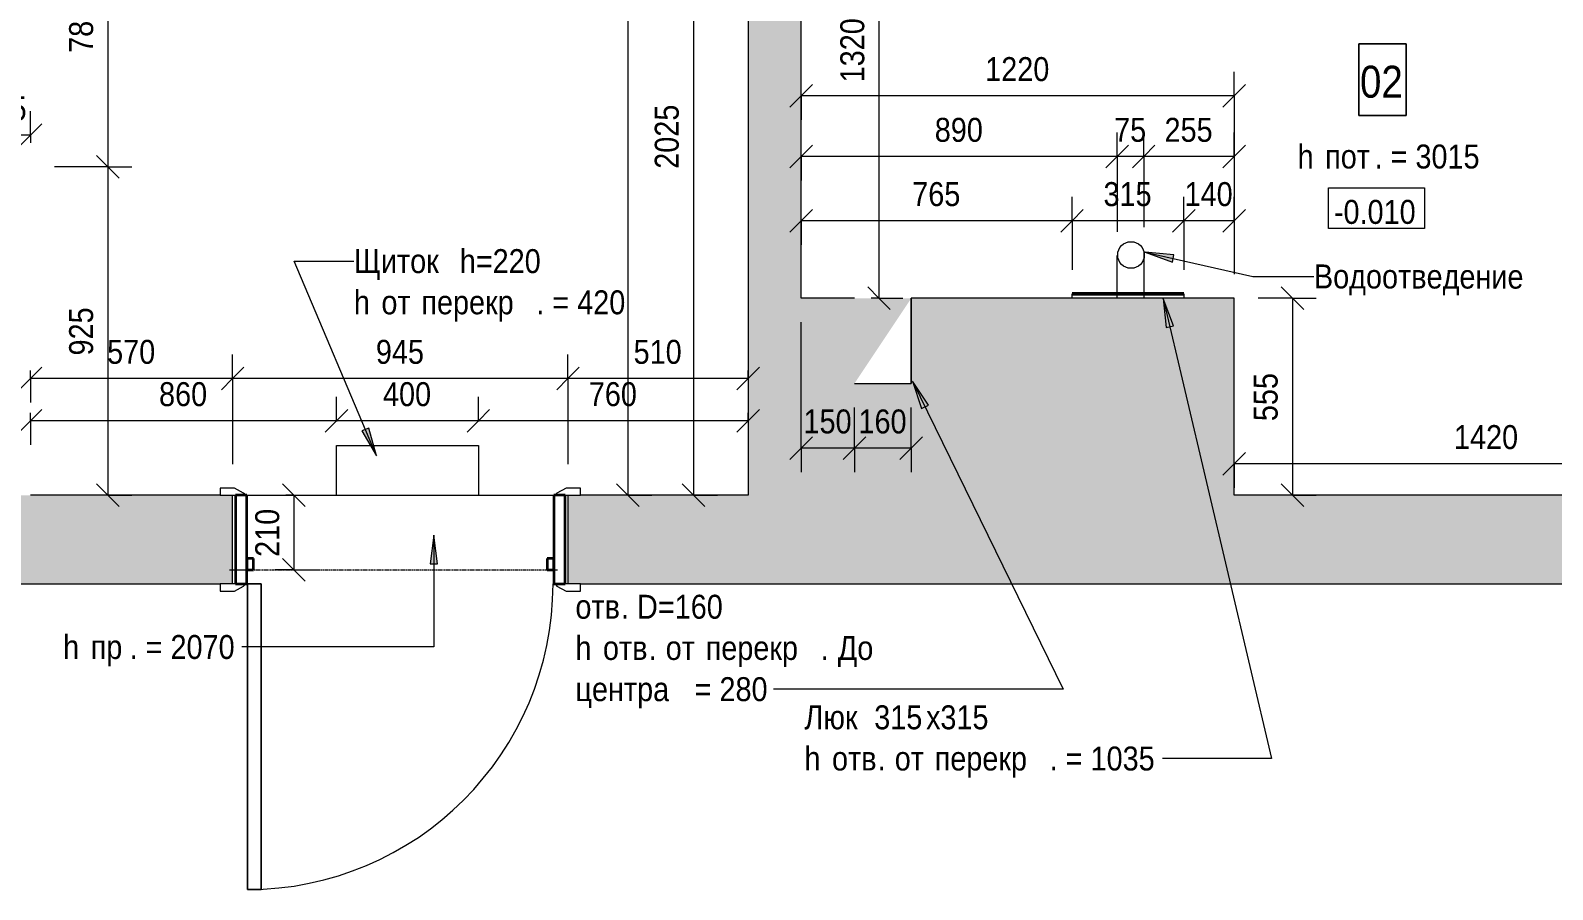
# Model space of a CAD drawing. Header units: millimetres. Extents: x 13896 to 30347, y -17371 to -9261.
# Drawn here: x 22465 to 26754, y -17371 to -14951 of the extents above; entities that cross this region are included whole.
import ezdxf

# ---------------------------------------------------------------- set-up
doc = ezdxf.new("R2010")
doc.units = ezdxf.units.MM
doc.linetypes.add('ADSK_Штрих_ш3 п1_5', pattern=[4.5, 3, -1.5])
for name, color, linetype, lineweight in [('Аннотация', 7, 'Continuous', 9), ('Двери', 7, 'Continuous', 20), ('Марки помещений', 7, 'Continuous', 18), ('Перекрытие', 7, 'Continuous', 20), ('Размеры', 7, 'Continuous', 9), ('Размеры-45', 7, 'Continuous', 9), ('Стены внутренние', 7, 'Continuous', 20), ('Узлы', 7, 'Continuous', 20)]:
    doc.layers.add(name, color=color, linetype=linetype, lineweight=lineweight)
doc.layers.add('Линии', color=94, linetype='Continuous', lineweight=9, true_color=0x00a600)
doc.styles.add('Century Gothic', font='GOTHIC.TTF', dxfattribs={"width": 0.9, "height": 67.5})
doc.styles.add('Century Gothic_1', font='GOTHIC.TTF', dxfattribs={"width": 0.9, "height": 90})
doc.dimstyles.new('GOT_1_5_округ_до_5', dxfattribs={"dimscale": 304.8, "dimtxt": 70.481358, "dimasz": 0.20876, "dimexe": 0.221457, "dimexo": 0.221457, "dimgap": 0.073819, "dimtad": 1, "dimdec": 0, "dimrnd": 5, "dimdsep": 46, "dimtxsty": 'Century Gothic', "dimblk1": 'OBLIQUE', "dimblk2": 'OBLIQUE', "dimsah": 1, "dimcen": 0.09, "dimazin": 0, "dimtfac": 1, "dimtdec": 4, "dimtix": 1, "dimtmove": 0, "dimatfit": 3, "dimfxl": 1, "dimtvp": 1, "dimtolj": 1, "dimtzin": 0, "dimarcsym": 2})
doc.dimstyles.new('GOT_1_5_округ_до_5_1', dxfattribs={"dimscale": 304.8, "dimtxt": 70.481358, "dimasz": 0.20876, "dimexe": 0.221457, "dimexo": 0.221457, "dimgap": 0.073819, "dimtad": 1, "dimdec": 0, "dimrnd": 5, "dimdsep": 46, "dimtxsty": 'Century Gothic', "dimblk1": 'OBLIQUE', "dimblk2": 'OBLIQUE', "dimsah": 1, "dimcen": 0.09, "dimazin": 0, "dimtfac": 1, "dimtdec": 4, "dimtix": 1, "dimtmove": 2, "dimatfit": 3, "dimfxl": 1, "dimtvp": 1, "dimtolj": 1, "dimtzin": 0, "dimarcsym": 2})

# ---------------------------------------------------------------- blocks, each defined once
blk = doc.blocks.new('IntSgl _10_ - 700х2085 256-6076316-02_Обмерочный план')
at = {"layer": 'Двери'}
for p, q in [((430.5, 986), (392.5, 986)), ((392.5, 986), (392.5, 125)), ((392.5, 986), (430.5, 986)), ((392.5, 125), (392.5, 986)), ((430.5, 125), (430.5, 986)), ((430.5, 986), (430.5, 125)), ((392.5, 125), (430.5, 125)), ((430.5, 125), (392.5, 125))]:
    blk.add_line(p, q, dxfattribs=at)
at = {"layer": 'Двери', "lineweight": 9}
for p, q in [((-467.5, 145), (-507.5, 145)), ((-507.5, 145), (-507.5, 125)), ((-441.5, 131), (-467.5, 145)), ((467.5, 145), (441.5, 131)), ((507.5, 145), (467.5, 145)), ((507.5, 125), (507.5, 145)), ((-507.5, 125), (-437.5, 125)), ((437.5, 125), (507.5, 125)), ((-507.5, -125), (-507.5, -145)), ((-437.5, -125), (-507.5, -125)), ((507.5, -125), (437.5, -125)), ((507.5, -145), (507.5, -125)), ((-507.5, -145), (-467.5, -145)), ((-467.5, -145), (-441.5, -131)), ((441.5, -131), (467.5, -145)), ((467.5, -145), (507.5, -145))]:
    blk.add_line(p, q, dxfattribs=at)
at = {"layer": 'Двери', "lineweight": 35}
for p, q in [((-432.5, 125), (-464.5, 125)), ((-464.5, 125), (-464.5, -125)), ((-432.5, -125), (-432.5, 125)), ((432.5, 125), (432.5, -125)), ((464.5, 125), (432.5, 125)), ((464.5, -125), (464.5, 125)), ((-413.5, 85), (-432.5, 85)), ((-432.5, 85), (-432.5, 53)), ((-432.5, 53), (-413.5, 53)), ((-413.5, 53), (-413.5, 85)), ((432.5, 85), (413.5, 85)), ((413.5, 85), (413.5, 53)), ((413.5, 53), (432.5, 53)), ((432.5, 53), (432.5, 85)), ((-464.5, -125), (-432.5, -125)), ((432.5, -125), (464.5, -125))]:
    blk.add_line(p, q, dxfattribs=at)
at = {"layer": 'Двери', "lineweight": 9}
for centre, radius, start, end in [((430.5, 125), 861, 90, 180), ((-445.5, 124), 8.06, 7.125, 60.2551), ((-445.5, 124), 8.06, 7.125, 60.2551), ((445.5, 124), 8.06, 119.7449, 172.875), ((445.5, 124), 8.06, 119.7449, 172.875), ((-445.5, -124), 8.06, 299.7449, 352.875), ((-445.5, -124), 8.06, 299.7449, 352.875), ((445.5, -124), 8.06, 187.125, 240.2551), ((445.5, -124), 8.06, 187.125, 240.2551)]:
    blk.add_arc(centre, radius, start, end, dxfattribs=at)
blk = doc.blocks.new('DIMBLOCK10-02_Обмерочный план')
at = {"layer": 'Размеры-45'}
for p, q in [((24332.9, -14237.1), (24265.4, -14237.1)), ((24332.9, -14237.1), (24332.9, -16260.1)), ((24332.9, -14237.1), (24419.3, -14237.1)), ((24332.9, -16260.1), (24310.4, -16260.1)), ((24332.9, -16260.1), (24400.4, -16260.1))]:
    blk.add_line(p, q, dxfattribs=at)
at = {"layer": 'Размеры-45', "lineweight": 18}
for p, q in [((24332.9, -14237.1), (24301.1, -14205.3)), ((24332.9, -14237.1), (24364.7, -14269)), ((24332.9, -16260.1), (24301.1, -16228.3)), ((24332.9, -16260.1), (24364.7, -16292))]:
    blk.add_line(p, q, dxfattribs=at)
at = {"layer": 'Размеры-45', "color": 0, "insert": (24223.9, -15340.4), "char_height": 67.5, "width": 220.17, "attachment_point": 1, "rotation": 90, "line_spacing_factor": 0.984502, "style": 'Century Gothic'}
blk.add_mtext('2025', dxfattribs=at)
blk = doc.blocks.new('_Oblique')
at = {"color": 0, "linetype": 'ByBlock', "lineweight": -2}
blk.add_line((-0.5, -0.5), (0.5, 0.5), dxfattribs=at)
blk = doc.blocks.new('DIMBLOCK31-02_Обмерочный план')
at = {"layer": 'Размеры-45'}
for p, q in [((25526.8, -15305.9), (25526.8, -15238.4)), ((24636.8, -15305.9), (24636.8, -15283.4)), ((25526.8, -15305.9), (24636.8, -15305.9)), ((24636.8, -15305.9), (24636.8, -15373.4)), ((25526.8, -15305.9), (25526.8, -15517.6))]:
    blk.add_line(p, q, dxfattribs=at)
at = {"layer": 'Размеры-45', "lineweight": 18}
for p, q in [((24636.8, -15305.9), (24605, -15337.7)), ((24636.8, -15305.9), (24668.6, -15274.1)), ((25526.8, -15305.9), (25495, -15337.7)), ((25526.8, -15305.9), (25558.6, -15274.1))]:
    blk.add_line(p, q, dxfattribs=at)
at = {"layer": 'Размеры-45', "color": 0, "insert": (25013, -15196.9), "char_height": 67.5, "width": 165.128, "attachment_point": 1, "line_spacing_factor": 0.984502, "style": 'Century Gothic'}
blk.add_mtext('890', dxfattribs=at)
blk = doc.blocks.new('DIMBLOCK32-02_Обмерочный план')
at = {"layer": 'Размеры-45'}
for p, q in [((25526.8, -15305.9), (25526.8, -15238.4)), ((25601.8, -15305.9), (25601.8, -15238.4)), ((25601.8, -15305.9), (25526.8, -15305.9)), ((25526.8, -15305.9), (25526.8, -15517.6)), ((25601.8, -15305.9), (25601.8, -15504.8))]:
    blk.add_line(p, q, dxfattribs=at)
at = {"layer": 'Размеры-45', "lineweight": 18}
for p, q in [((25526.8, -15305.9), (25495, -15337.7)), ((25526.8, -15305.9), (25558.6, -15274.1)), ((25601.8, -15305.9), (25570, -15337.7)), ((25601.8, -15305.9), (25633.6, -15274.1))]:
    blk.add_line(p, q, dxfattribs=at)
at = {"layer": 'Размеры-45', "color": 0, "insert": (25518.4, -15196.9), "char_height": 67.5, "width": 110.085, "attachment_point": 1, "line_spacing_factor": 0.984502, "style": 'Century Gothic'}
blk.add_mtext('75', dxfattribs=at)
blk = doc.blocks.new('DIMBLOCK33-02_Обмерочный план')
at = {"layer": 'Размеры-45'}
for p, q in [((25601.8, -15305.9), (25601.8, -15238.4)), ((25856.8, -15305.9), (25856.8, -15238.4)), ((25856.8, -15305.9), (25601.8, -15305.9)), ((25601.8, -15305.9), (25601.8, -15504.8)), ((25856.8, -15305.9), (25856.8, -15637.6))]:
    blk.add_line(p, q, dxfattribs=at)
at = {"layer": 'Размеры-45', "lineweight": 18}
for p, q in [((25601.8, -15305.9), (25570, -15337.7)), ((25601.8, -15305.9), (25633.6, -15274.1)), ((25856.8, -15305.9), (25825, -15337.7)), ((25856.8, -15305.9), (25888.6, -15274.1))]:
    blk.add_line(p, q, dxfattribs=at)
at = {"layer": 'Размеры-45', "color": 0, "insert": (25660.5, -15196.9), "char_height": 67.5, "width": 165.128, "attachment_point": 1, "line_spacing_factor": 0.984502, "style": 'Century Gothic'}
blk.add_mtext('255', dxfattribs=at)
blk = doc.blocks.new('DIMBLOCK34-02_Обмерочный план')
at = {"layer": 'Размеры-45'}
for p, q in [((24786.8, -16127.6), (24786.8, -16012.6)), ((24946.8, -16127.6), (24946.8, -16012.6)), ((24946.8, -16127.6), (24786.8, -16127.6)), ((24786.8, -16127.6), (24786.8, -16195.1)), ((24946.8, -16127.6), (24946.8, -16195.1))]:
    blk.add_line(p, q, dxfattribs=at)
at = {"layer": 'Размеры-45', "lineweight": 18}
for p, q in [((24786.8, -16127.6), (24755, -16159.4)), ((24786.8, -16127.6), (24818.6, -16095.7)), ((24946.8, -16127.6), (24915, -16159.4)), ((24946.8, -16127.6), (24978.6, -16095.7))]:
    blk.add_line(p, q, dxfattribs=at)
at = {"layer": 'Размеры-45', "color": 0, "insert": (24798, -16018.5), "char_height": 67.5, "width": 165.128, "attachment_point": 1, "line_spacing_factor": 0.984502, "style": 'Century Gothic'}
blk.add_mtext('160', dxfattribs=at)
blk = doc.blocks.new('DIMBLOCK35-02_Обмерочный план')
at = {"layer": 'Размеры-45'}
for p, q in [((24636.8, -16127.6), (24636.8, -15772.6)), ((24786.8, -16127.6), (24786.8, -16012.6)), ((24786.8, -16127.6), (24636.8, -16127.6)), ((24636.8, -16127.6), (24636.8, -16195.1)), ((24786.8, -16127.6), (24786.8, -16195.1))]:
    blk.add_line(p, q, dxfattribs=at)
at = {"layer": 'Размеры-45', "lineweight": 18}
for p, q in [((24636.8, -16127.6), (24605, -16159.4)), ((24636.8, -16127.6), (24668.6, -16095.7)), ((24786.8, -16127.6), (24755, -16159.4)), ((24786.8, -16127.6), (24818.6, -16095.7))]:
    blk.add_line(p, q, dxfattribs=at)
at = {"layer": 'Размеры-45', "color": 0, "insert": (24643, -16018.5), "char_height": 67.5, "width": 165.128, "attachment_point": 1, "line_spacing_factor": 0.984502, "style": 'Century Gothic'}
blk.add_mtext('150', dxfattribs=at)
blk = doc.blocks.new('DIMBLOCK36-02_Обмерочный план')
at = {"layer": 'Размеры-45'}
for p, q in [((25714.8, -15487), (25714.8, -15419.5)), ((25856.8, -15487), (25856.8, -15419.5)), ((25856.8, -15487), (25714.8, -15487)), ((25714.8, -15487), (25714.8, -15625.1)), ((25856.8, -15487), (25856.8, -15637.6))]:
    blk.add_line(p, q, dxfattribs=at)
at = {"layer": 'Размеры-45', "lineweight": 18}
for p, q in [((25714.8, -15487), (25746.6, -15455.2)), ((25856.8, -15487), (25888.6, -15455.2)), ((25714.8, -15487), (25683, -15518.8)), ((25856.8, -15487), (25825, -15518.8))]:
    blk.add_line(p, q, dxfattribs=at)
at = {"layer": 'Размеры-45', "color": 0, "insert": (25717, -15378), "char_height": 67.5, "width": 165.128, "attachment_point": 1, "line_spacing_factor": 0.984502, "style": 'Century Gothic'}
blk.add_mtext('140', dxfattribs=at)
blk = doc.blocks.new('DIMBLOCK37-02_Обмерочный план')
at = {"layer": 'Размеры-45'}
for p, q in [((25399.8, -15487), (25399.8, -15419.5)), ((25714.8, -15487), (25714.8, -15419.5)), ((25714.8, -15487), (25399.8, -15487)), ((25399.8, -15487), (25399.8, -15625.1)), ((25714.8, -15487), (25714.8, -15625.1))]:
    blk.add_line(p, q, dxfattribs=at)
at = {"layer": 'Размеры-45', "lineweight": 18}
for p, q in [((25399.8, -15487), (25431.6, -15455.2)), ((25714.8, -15487), (25746.6, -15455.2)), ((25399.8, -15487), (25368, -15518.8)), ((25714.8, -15487), (25683, -15518.8))]:
    blk.add_line(p, q, dxfattribs=at)
at = {"layer": 'Размеры-45', "color": 0, "insert": (25488.5, -15378), "char_height": 67.5, "width": 165.128, "attachment_point": 1, "line_spacing_factor": 0.984502, "style": 'Century Gothic'}
blk.add_mtext('315', dxfattribs=at)
blk = doc.blocks.new('DIMBLOCK38-02_Обмерочный план')
at = {"layer": 'Размеры-45'}
for p, q in [((25399.8, -15487), (25399.8, -15419.5)), ((24636.8, -15487), (24636.8, -15464.5)), ((25399.8, -15487), (24636.8, -15487)), ((24636.8, -15487), (24636.8, -15554.5)), ((25399.8, -15487), (25399.8, -15625.1))]:
    blk.add_line(p, q, dxfattribs=at)
at = {"layer": 'Размеры-45', "lineweight": 18}
for p, q in [((24636.8, -15487), (24668.6, -15455.2)), ((25399.8, -15487), (25431.6, -15455.2)), ((24636.8, -15487), (24605, -15518.8)), ((25399.8, -15487), (25368, -15518.8))]:
    blk.add_line(p, q, dxfattribs=at)
at = {"layer": 'Размеры-45', "color": 0, "insert": (24949.5, -15378), "char_height": 67.5, "width": 165.128, "attachment_point": 1, "line_spacing_factor": 0.984502, "style": 'Century Gothic'}
blk.add_mtext('765', dxfattribs=at)
blk = doc.blocks.new('DIMBLOCK39-02_Обмерочный план')
at = {"layer": 'Размеры-45', "lineweight": 18}
for p, q in [((26020.7, -15705.1), (25988.9, -15673.3)), ((26020.7, -15705.1), (26052.6, -15737)), ((26020.7, -16260.1), (25988.9, -16228.3)), ((26020.7, -16260.1), (26052.6, -16292))]:
    blk.add_line(p, q, dxfattribs=at)
at = {"layer": 'Размеры-45'}
for p, q in [((26020.7, -15705.1), (25924.3, -15705.1)), ((26020.7, -15705.1), (26020.7, -16260.1)), ((26020.7, -15705.1), (26088.2, -15705.1)), ((26020.7, -16260.1), (25998.2, -16260.1)), ((26020.7, -16260.1), (26088.2, -16260.1))]:
    blk.add_line(p, q, dxfattribs=at)
at = {"layer": 'Размеры-45', "color": 0, "insert": (25911.7, -16051.4), "char_height": 67.5, "width": 165.128, "attachment_point": 1, "rotation": 90, "line_spacing_factor": 0.984502, "style": 'Century Gothic'}
blk.add_mtext('555', dxfattribs=at)
blk = doc.blocks.new('DIMBLOCK40-02_Обмерочный план')
at = {"layer": 'Размеры-45', "lineweight": 18}
for p, q in [((25856.8, -16171.6), (25888.6, -16139.8)), ((27278.8, -16171.6), (27310.6, -16139.8)), ((25856.8, -16171.6), (25825, -16203.4)), ((27278.8, -16171.6), (27247, -16203.4))]:
    blk.add_line(p, q, dxfattribs=at)
at = {"layer": 'Размеры-45'}
for p, q in [((25856.8, -16171.6), (25856.8, -16149.1)), ((27278.8, -16171.6), (27278.8, -16149.1)), ((27278.8, -16171.6), (25856.8, -16171.6)), ((25856.8, -16171.6), (25856.8, -16239.1)), ((27278.8, -16171.6), (27278.8, -16239.1))]:
    blk.add_line(p, q, dxfattribs=at)
at = {"layer": 'Размеры-45', "color": 0, "insert": (26476.1, -16062.6), "char_height": 67.5, "width": 220.17, "attachment_point": 1, "line_spacing_factor": 0.984502, "style": 'Century Gothic'}
blk.add_mtext('1420', dxfattribs=at)
blk = doc.blocks.new('DIMBLOCK42-02_Обмерочный план')
at = {"layer": 'Размеры-45'}
for p, q in [((25856.8, -15134.8), (25856.8, -15067.3)), ((24636.8, -15134.8), (24636.8, -15112.3)), ((25856.8, -15134.8), (24636.8, -15134.8)), ((24636.8, -15134.8), (24636.8, -15202.3)), ((25856.8, -15134.8), (25856.8, -15637.6))]:
    blk.add_line(p, q, dxfattribs=at)
at = {"layer": 'Размеры-45', "lineweight": 18}
for p, q in [((24636.8, -15134.8), (24605, -15166.6)), ((24636.8, -15134.8), (24668.6, -15103)), ((25856.8, -15134.8), (25825, -15166.6)), ((25856.8, -15134.8), (25888.6, -15103))]:
    blk.add_line(p, q, dxfattribs=at)
at = {"layer": 'Размеры-45', "color": 0, "insert": (25155.1, -15025.8), "char_height": 67.5, "width": 220.17, "attachment_point": 1, "line_spacing_factor": 0.984502, "style": 'Century Gothic'}
blk.add_mtext('1220', dxfattribs=at)
blk = doc.blocks.new('DIMBLOCK45-02_Обмерочный план')
at = {"layer": 'Размеры-45', "lineweight": 18}
for p, q in [((24855.8, -14387.1), (24824, -14355.3)), ((24855.8, -14387.1), (24887.7, -14419)), ((24855.8, -15705.1), (24824, -15673.3)), ((24855.8, -15705.1), (24887.7, -15737))]:
    blk.add_line(p, q, dxfattribs=at)
at = {"layer": 'Размеры-45'}
for p, q in [((24855.8, -14387.1), (24833.3, -14387.1)), ((24855.8, -14387.1), (24855.8, -15705.1)), ((24855.8, -14387.1), (24923.3, -14387.1)), ((24855.8, -15705.1), (24833.3, -15705.1)), ((24855.8, -15705.1), (24923.3, -15705.1))]:
    blk.add_line(p, q, dxfattribs=at)
at = {"layer": 'Размеры-45', "color": 0, "insert": (24746.8, -15096.9), "char_height": 67.5, "width": 220.17, "attachment_point": 1, "rotation": 90, "line_spacing_factor": 0.984502, "style": 'Century Gothic'}
blk.add_mtext('1320', dxfattribs=at)
blk = doc.blocks.new('DIMBLOCK50-02_Обмерочный план')
at = {"layer": 'Размеры-45'}
for p, q in [((23979.3, -15931.4), (23979.3, -15863.9)), ((24486.8, -15931.4), (24486.8, -15908.9)), ((24486.8, -15931.4), (23979.3, -15931.4)), ((23979.3, -15931.4), (23979.3, -16172.6)), ((24486.8, -15931.4), (24486.8, -15998.9))]:
    blk.add_line(p, q, dxfattribs=at)
at = {"layer": 'Размеры-45', "lineweight": 18}
for p, q in [((23979.3, -15931.4), (24011.1, -15899.6)), ((24486.8, -15931.4), (24518.6, -15899.6)), ((23979.3, -15931.4), (23947.5, -15963.2)), ((24486.8, -15931.4), (24455, -15963.2))]:
    blk.add_line(p, q, dxfattribs=at)
at = {"layer": 'Размеры-45', "color": 0, "insert": (24164.3, -15822.4), "char_height": 67.5, "width": 165.128, "attachment_point": 1, "line_spacing_factor": 0.984502, "style": 'Century Gothic'}
blk.add_mtext('510', dxfattribs=at)
blk = doc.blocks.new('DIMBLOCK51-02_Обмерочный план')
at = {"layer": 'Размеры-45'}
for p, q in [((23034.3, -15931.4), (23034.3, -15863.9)), ((23979.3, -15931.4), (23979.3, -15863.9)), ((23979.3, -15931.4), (23034.3, -15931.4)), ((23034.3, -15931.4), (23034.3, -16172.6)), ((23979.3, -15931.4), (23979.3, -16172.6))]:
    blk.add_line(p, q, dxfattribs=at)
at = {"layer": 'Размеры-45', "lineweight": 18}
for p, q in [((23034.3, -15931.4), (23066.1, -15899.6)), ((23979.3, -15931.4), (24011.1, -15899.6)), ((23034.3, -15931.4), (23002.5, -15963.2)), ((23979.3, -15931.4), (23947.5, -15963.2))]:
    blk.add_line(p, q, dxfattribs=at)
at = {"layer": 'Размеры-45', "color": 0, "insert": (23438, -15822.4), "char_height": 67.5, "width": 165.128, "attachment_point": 1, "line_spacing_factor": 0.984502, "style": 'Century Gothic'}
blk.add_mtext('945', dxfattribs=at)
blk = doc.blocks.new('DIMBLOCK52-02_Обмерочный план')
at = {"layer": 'Размеры-45'}
for p, q in [((23034.3, -15931.4), (23034.3, -15863.9)), ((22464.5, -15931.4), (22464.5, -15908.9)), ((23034.3, -15931.4), (22464.5, -15931.4)), ((22464.5, -15931.4), (22464.5, -15998.9)), ((23034.3, -15931.4), (23034.3, -16172.6))]:
    blk.add_line(p, q, dxfattribs=at)
at = {"layer": 'Размеры-45', "lineweight": 18}
for p, q in [((22464.5, -15931.4), (22496.3, -15899.6)), ((23034.3, -15931.4), (23066.1, -15899.6)), ((22464.5, -15931.4), (22432.7, -15963.2)), ((23034.3, -15931.4), (23002.5, -15963.2))]:
    blk.add_line(p, q, dxfattribs=at)
at = {"layer": 'Размеры-45', "color": 0, "insert": (22680.6, -15822.4), "char_height": 67.5, "width": 165.128, "attachment_point": 1, "line_spacing_factor": 0.984502, "style": 'Century Gothic'}
blk.add_mtext('570', dxfattribs=at)
blk = doc.blocks.new('DIMBLOCK54-02_Обмерочный план')
at = {"layer": 'Размеры-45', "lineweight": 18}
for p, q in [((24148, -13042.1), (24116.2, -13010.3)), ((24148, -13042.1), (24179.8, -13074)), ((24148, -16260.1), (24116.2, -16228.3)), ((24148, -16260.1), (24179.8, -16292))]:
    blk.add_line(p, q, dxfattribs=at)
at = {"layer": 'Размеры-45'}
for p, q in [((24148, -13042.1), (24125.5, -13042.1)), ((24148, -13042.1), (24148, -16260.1)), ((24148, -13042.1), (24215.5, -13042.1)), ((24148, -16260.1), (24125.5, -16260.1)), ((24148, -16260.1), (24215.5, -16260.1))]:
    blk.add_line(p, q, dxfattribs=at)
at = {"layer": 'Размеры-45', "color": 0, "insert": (24039, -14742.9), "char_height": 67.5, "width": 220.17, "attachment_point": 1, "rotation": 90, "line_spacing_factor": 0.984502, "style": 'Century Gothic'}
blk.add_mtext('3220', dxfattribs=at)
blk = doc.blocks.new('DIMBLOCK82-02_Обмерочный план')
at = {"layer": 'Размеры-45', "lineweight": 18}
for p, q in [((22682.5, -14555.1), (22650.7, -14523.3)), ((22682.5, -14555.1), (22714.3, -14587)), ((22682.5, -15335.1), (22650.7, -15303.3)), ((22682.5, -15335.1), (22714.3, -15367))]:
    blk.add_line(p, q, dxfattribs=at)
at = {"layer": 'Размеры-45'}
for p, q in [((22682.5, -14555.1), (22532, -14555.1)), ((22682.5, -14555.1), (22682.5, -15335.1)), ((22682.5, -14555.1), (22750, -14555.1)), ((22682.5, -15335.1), (22532, -15335.1)), ((22682.5, -15335.1), (22750, -15335.1))]:
    blk.add_line(p, q, dxfattribs=at)
at = {"layer": 'Размеры-45', "color": 0, "insert": (22573.5, -15013.9), "char_height": 67.5, "width": 165.128, "attachment_point": 1, "rotation": 90, "line_spacing_factor": 0.984502, "style": 'Century Gothic'}
blk.add_mtext('780', dxfattribs=at)
blk = doc.blocks.new('DIMBLOCK83-02_Обмерочный план')
at = {"layer": 'Размеры-45', "lineweight": 18}
for p, q in [((22682.5, -15335.1), (22650.7, -15303.3)), ((22682.5, -15335.1), (22714.3, -15367)), ((22682.5, -16260.1), (22650.7, -16228.3)), ((22682.5, -16260.1), (22714.3, -16292))]:
    blk.add_line(p, q, dxfattribs=at)
at = {"layer": 'Размеры-45'}
for p, q in [((22682.5, -15335.1), (22532, -15335.1)), ((22682.5, -15335.1), (22682.5, -16260.1)), ((22682.5, -15335.1), (22750, -15335.1)), ((22682.5, -16260.1), (22660, -16260.1)), ((22682.5, -16260.1), (22750, -16260.1))]:
    blk.add_line(p, q, dxfattribs=at)
at = {"layer": 'Размеры-45', "color": 0, "insert": (22573.5, -15866.4), "char_height": 67.5, "width": 165.128, "attachment_point": 1, "rotation": 90, "line_spacing_factor": 0.984502, "style": 'Century Gothic'}
blk.add_mtext('925', dxfattribs=at)
blk = doc.blocks.new('DIMBLOCK84-02_Обмерочный план')
at = {"layer": 'Размеры-45'}
for p, q in [((22309.5, -15245.6), (22309.5, -15178.1)), ((22464.5, -15245.6), (22464.5, -15178.1)), ((22464.5, -15245.6), (22309.5, -15245.6)), ((22309.5, -15245.6), (22309.5, -15267.6)), ((22464.5, -15245.6), (22464.5, -15267.6))]:
    blk.add_line(p, q, dxfattribs=at)
at = {"layer": 'Размеры-45', "lineweight": 18}
for p, q in [((22309.5, -15245.6), (22341.3, -15213.8)), ((22464.5, -15245.6), (22496.3, -15213.8)), ((22309.5, -15245.6), (22277.7, -15277.4)), ((22464.5, -15245.6), (22432.7, -15277.4))]:
    blk.add_line(p, q, dxfattribs=at)
at = {"layer": 'Размеры-45', "color": 0, "insert": (22318.2, -15136.6), "char_height": 67.5, "width": 165.128, "attachment_point": 1, "line_spacing_factor": 0.984502, "style": 'Century Gothic'}
blk.add_mtext('155', dxfattribs=at)
blk = doc.blocks.new('DIMBLOCK151-02_Обмерочный план')
at = {"layer": 'Размеры-45', "lineweight": 18}
for p, q in [((23207, -16260.1), (23175.2, -16228.3)), ((23207, -16260.1), (23238.8, -16292)), ((23207, -16470.1), (23175.2, -16438.3)), ((23207, -16470.1), (23238.8, -16502))]:
    blk.add_line(p, q, dxfattribs=at)
at = {"layer": 'Размеры-45'}
for p, q in [((23207, -16260.1), (23184.5, -16260.1)), ((23207, -16260.1), (23207, -16470.1)), ((23207, -16260.1), (23274.5, -16260.1)), ((23207, -16470.1), (23153.3, -16470.1)), ((23207, -16470.1), (23274.5, -16470.1))]:
    blk.add_line(p, q, dxfattribs=at)
at = {"layer": 'Размеры-45', "color": 0, "insert": (23098, -16433.9), "char_height": 67.5, "width": 165.128, "attachment_point": 1, "rotation": 90, "line_spacing_factor": 0.984502, "style": 'Century Gothic'}
blk.add_mtext('210', dxfattribs=at)
blk = doc.blocks.new('Марка_Помещение_Номер - Номер-4743664-02_Обмерочный план')
at = {"layer": 'Марки помещений'}
for p, q in [((-1.477, 2.76), (-1.477, 7.259)), ((-1.477, 7.259), (1.49, 7.259)), ((1.49, 7.259), (-1.477, 7.259)), ((-1.477, 7.259), (-1.477, 2.76)), ((1.49, 7.259), (1.49, 2.76)), ((1.49, 2.76), (1.49, 7.259)), ((1.49, 2.76), (-1.477, 2.76)), ((-1.477, 2.76), (1.49, 2.76))]:
    blk.add_line(p, q, dxfattribs=at)
blk = doc.blocks.new('DIMBLOCK158-02_Обмерочный план')
at = {"layer": 'Размеры-45'}
for p, q in [((23726.8, -16050.6), (23726.8, -15983.1)), ((24486.8, -16050.6), (24486.8, -16028.1)), ((24486.8, -16050.6), (23726.8, -16050.6)), ((23726.8, -16050.6), (23726.8, -16052.6)), ((24486.8, -16050.6), (24486.8, -16118.1))]:
    blk.add_line(p, q, dxfattribs=at)
at = {"layer": 'Размеры-45', "lineweight": 18}
for p, q in [((23726.8, -16050.6), (23758.6, -16018.8)), ((24486.8, -16050.6), (24518.6, -16018.8)), ((23726.8, -16050.6), (23695, -16082.4)), ((24486.8, -16050.6), (24455, -16082.4))]:
    blk.add_line(p, q, dxfattribs=at)
at = {"layer": 'Размеры-45', "color": 0, "insert": (24038, -15941.6), "char_height": 67.5, "width": 165.128, "attachment_point": 1, "line_spacing_factor": 0.984502, "style": 'Century Gothic'}
blk.add_mtext('760', dxfattribs=at)
blk = doc.blocks.new('DIMBLOCK159-02_Обмерочный план')
at = {"layer": 'Размеры-45'}
for p, q in [((23326.8, -16050.6), (23326.8, -15983.1)), ((23726.8, -16050.6), (23726.8, -15983.1)), ((23726.8, -16050.6), (23326.8, -16050.6)), ((23326.8, -16050.6), (23326.8, -16052.6)), ((23726.8, -16050.6), (23726.8, -16052.6))]:
    blk.add_line(p, q, dxfattribs=at)
at = {"layer": 'Размеры-45', "lineweight": 18}
for p, q in [((23326.8, -16050.6), (23358.6, -16018.8)), ((23726.8, -16050.6), (23758.6, -16018.8)), ((23326.8, -16050.6), (23295, -16082.4)), ((23726.8, -16050.6), (23695, -16082.4))]:
    blk.add_line(p, q, dxfattribs=at)
at = {"layer": 'Размеры-45', "color": 0, "insert": (23458, -15941.6), "char_height": 67.5, "width": 165.128, "attachment_point": 1, "line_spacing_factor": 0.984502, "style": 'Century Gothic'}
blk.add_mtext('400', dxfattribs=at)
blk = doc.blocks.new('DIMBLOCK160-02_Обмерочный план')
at = {"layer": 'Размеры-45'}
for p, q in [((23326.8, -16050.6), (23326.8, -15983.1)), ((22464.5, -16050.6), (22464.5, -16028.1)), ((23326.8, -16050.6), (22464.5, -16050.6)), ((22464.5, -16050.6), (22464.5, -16118.1)), ((23326.8, -16050.6), (23326.8, -16052.6))]:
    blk.add_line(p, q, dxfattribs=at)
at = {"layer": 'Размеры-45', "lineweight": 18}
for p, q in [((22464.5, -16050.6), (22496.3, -16018.8)), ((23326.8, -16050.6), (23358.6, -16018.8)), ((22464.5, -16050.6), (22432.7, -16082.4)), ((23326.8, -16050.6), (23295, -16082.4))]:
    blk.add_line(p, q, dxfattribs=at)
at = {"layer": 'Размеры-45', "color": 0, "insert": (22826.9, -15941.6), "char_height": 67.5, "width": 165.128, "attachment_point": 1, "line_spacing_factor": 0.984502, "style": 'Century Gothic'}
blk.add_mtext('860', dxfattribs=at)

msp = doc.modelspace()

# ---------------------------------------------------------------- hatches: boundary and pattern name
at = {"layer": 'Аннотация'}
for points in [[(25605.8, -15575.4), (25682.5, -15603.5), (25687.1, -15582.7)], [(25657.1, -15706.1), (25665.2, -15787.4), (25686, -15782.5)], [(24950, -15938.5), (24976, -16015.9), (24995.2, -16006.6)], [(23439.8, -16149.5), (23418.1, -16070.8), (23398.4, -16079.1)], [(23601.4, -16372.2), (23590.7, -16453.2), (23612.1, -16453.2)]]:
    msp.add_hatch(color=256, dxfattribs=at).paths.add_polyline_path(points)
at = {"layer": 'Стены внутренние', "true_color": 0xc0c0c0}
for points in [[(24636.8, -16510.1), (24636.8, -14237.1), (24486.8, -14237.1), (24486.8, -16510.1)], [(25856.8, -16510.1), (25856.8, -15705.1), (24946.8, -15705.1), (24946.8, -15945.1), (24786.8, -15945.1), (24786.8, -15705.1), (24636.8, -15705.1), (24636.8, -16510.1)], [(27528.8, -16510.1), (27528.8, -16260.1), (25856.8, -16260.1), (25856.8, -16510.1), (27278.8, -16510.1)]]:
    msp.add_hatch(color=9, dxfattribs=at).paths.add_polyline_path(points)
h = msp.add_hatch(color=9, dxfattribs=at)
h.paths.add_polyline_path([(24486.8, -16510.1), (24486.8, -16260.1), (23979.3, -16260.1), (23979.3, -16510.1), (24014.3, -16510.1)])
h.paths.add_polyline_path([(23034.3, -16510.1), (23034.3, -16260.1), (21118.8, -16260.1), (21118.8, -16510.1), (22999.3, -16510.1)])
at = {"layer": 'Узлы', "true_color": 0x7e7e7e}
h = msp.add_hatch(color=8, dxfattribs=at)
h.paths.add_polyline_path([(24786.8, -15945.1), (24946.8, -15705.1), (24786.8, -15705.1)])
h.paths.add_polyline_path([(19190.8, -15846.1), (19380.8, -15672.1), (19190.8, -15672.1)])
h.paths.add_polyline_path([(21088.8, -15720.1), (21256.8, -15520.1), (21088.8, -15520.1)])

# ---------------------------------------------------------------- linework, layer by layer
at = {"layer": 'Аннотация'}
for p, q in [((23207.4, -15600.5), (23375.9, -15600.5)), ((23439.8, -16149.5), (23207.4, -15600.5)), ((25605.8, -15575.4), (25682.5, -15603.5)), ((25687.1, -15582.7), (25605.8, -15575.4)), ((25605.8, -15575.4), (25909.4, -15643.5)), ((25682.5, -15603.5), (25687.1, -15582.7)), ((25909.4, -15643.5), (26081.5, -15643.7)), ((25657.1, -15706.1), (25665.2, -15787.4)), ((25686, -15782.5), (25657.1, -15706.1)), ((25657.1, -15706.1), (25961.9, -17001.9)), ((25665.2, -15787.4), (25686, -15782.5)), ((24950, -15938.5), (24976, -16015.9)), ((24995.2, -16006.6), (24950, -15938.5)), ((24950, -15938.5), (25375.1, -16806.6)), ((24976, -16015.9), (24995.2, -16006.6)), ((23418.1, -16070.8), (23398.4, -16079.1)), ((23398.4, -16079.1), (23439.8, -16149.5)), ((23439.8, -16149.5), (23418.1, -16070.8)), ((23601.4, -16372.2), (23590.7, -16453.2)), ((23612.1, -16453.2), (23601.4, -16372.2)), ((23601.4, -16372.2), (23601.4, -16687.7)), ((23590.7, -16453.2), (23612.1, -16453.2)), ((23102.9, -16687.7), (23060.2, -16687.7)), ((23601.4, -16687.7), (23102.9, -16687.7)), ((25144.4, -16806.6), (24558.8, -16806.6)), ((25375.1, -16806.6), (25144.4, -16806.6)), ((25789.8, -17001.9), (25654.3, -17001.9)), ((25961.9, -17001.9), (25789.8, -17001.9))]:
    msp.add_line(p, q, dxfattribs=at)
at = {"layer": 'Линии', "color": 7}
for p, q in [((26122.7, -15393.6), (26392.7, -15393.6)), ((26122.7, -15508.6), (26122.7, -15393.6)), ((26392.7, -15393.6), (26392.7, -15508.6)), ((26392.7, -15508.6), (26122.7, -15508.6)), ((23025.8, -16470.1), (23085.8, -16470.1))]:
    msp.add_line(p, q, dxfattribs=at)
at = {"layer": 'Линии', "color": 1, "true_color": 0xff0000}
for p, q in [((25526.8, -15705.1), (25526.8, -15585.1)), ((25601.8, -15572.3), (25601.8, -15705.1))]:
    msp.add_line(p, q, dxfattribs=at)
at = {"layer": 'Линии', "color": 5, "lineweight": 20, "true_color": 0x0000ff}
for p, q in [((25399.8, -15705.1), (25399.8, -15692.6)), ((25714.8, -15692.6), (25714.8, -15705.1))]:
    msp.add_line(p, q, dxfattribs=at)
at = {"layer": 'Линии', "color": 5, "lineweight": 50, "true_color": 0x0000ff}
msp.add_line((25399.8, -15692.6), (25714.8, -15692.6), dxfattribs=at)
at = {"layer": 'Линии', "color": 7, "lineweight": 20}
for p, q in [((24946.8, -15945.1), (24946.8, -15705.1)), ((24946.8, -15705.1), (24946.8, -15945.1)), ((25601.8, -15705.1), (25526.8, -15705.1)), ((24786.8, -15945.1), (24946.8, -15945.1)), ((24786.8, -15945.1), (24946.8, -15945.1)), ((23326.8, -16260.1), (23326.8, -16120.1)), ((23326.8, -16120.1), (23726.8, -16120.1)), ((23726.8, -16120.1), (23726.8, -16260.1))]:
    msp.add_line(p, q, dxfattribs=at)
at = {"layer": 'Линии', "color": 7, "linetype": 'ADSK_Штрих_ш3 п1_5'}
for p, q in [((23025.8, -16260.1), (24015.8, -16260.1)), ((23085.8, -16470.1), (23950.8, -16470.1))]:
    msp.add_line(p, q, dxfattribs=at)
at = {"layer": 'Линии', "color": 1, "true_color": 0xff0000}
msp.add_circle((25566, -15583.3), 37.5, dxfattribs=at)
at = {"layer": 'Перекрытие'}
msp.add_line((23074.3, -16260.1), (23939.3, -16260.1), dxfattribs=at)
at = {"layer": 'Стены внутренние'}
for p, q in [((24486.8, -14237.1), (24486.8, -16260.1)), ((24636.8, -15705.1), (24636.8, -14387.1)), ((24786.8, -15705.1), (24636.8, -15705.1)), ((25856.8, -15705.1), (24946.8, -15705.1)), ((25856.8, -16260.1), (25856.8, -15705.1)), ((22999.3, -16260.1), (22464.5, -16260.1)), ((23034.3, -16510.1), (23034.3, -16260.1)), ((23979.3, -16260.1), (23979.3, -16510.1)), ((24486.8, -16260.1), (24014.3, -16260.1)), ((27278.8, -16260.1), (25856.8, -16260.1)), ((14837.8, -16510.1), (22999.3, -16510.1)), ((24014.3, -16510.1), (27528.8, -16510.1))]:
    msp.add_line(p, q, dxfattribs=at)

# ---------------------------------------------------------------- block references
at = {"layer": 'Двери', "lineweight": 9, "rotation": 180}
msp.add_blockref('IntSgl _10_ - 700х2085 256-6076316-02_Обмерочный план', (23506.8, -16385.1), dxfattribs=at)
at = {"layer": 'Марки помещений', "xscale": 44.99999999999998, "yscale": 44.99999999999998, "zscale": 44.99999999999998}
msp.add_blockref('Марка_Помещение_Номер - Номер-4743664-02_Обмерочный план', (26274.2, -15314.7), dxfattribs=at)

# ---------------------------------------------------------------- texts
at = {"layer": 'Аннотация', "char_height": 67.5, "attachment_point": 1, "style": 'Century Gothic'}
for s, insert, width in [('h ', (26035.4, -15272.1), 94.158), ('пот', (26113.1, -15272.1), 168.835), ('. = 3015', (26252.4, -15272.1), 383.126), ('-0.010', (26137.8, -15428.1), 298.709), ('Щиток', (23375.9, -15566.8), 334.424), (' h=220', (23651.8, -15566.8), 331.177), ('h ', (23375.9, -15682.9), 94.158), ('от', (23453.6, -15682.9), 107.146), ('\\fCentury Gothic|b0|i0|c204|p34|;\\W.9; ', (23542, -15682.9), 29.222), ('перекр', (23566.1, -15682.9), 392.867), ('. = 420', (23890.2, -15682.9), 324.683), ('отв', (24000.3, -16540.6), 155.848), ('. D=160', (24128.8, -16540.6), 373.386), ('h ', (22556.6, -16654), 94.158), ('пр', (22634.3, -16654), 133.12), ('. = 2070', (22744.1, -16654), 383.126), ('h ', (24000.3, -16656.7), 94.158), ('отв', (24077.9, -16656.7), 155.848), ('от', (24254.7, -16656.7), 107.146), ('\\fCentury Gothic|b0|i0|c204|p34|;\\W.9; ', (24343.2, -16656.7), 29.222), ('перекр', (24367.3, -16656.7), 392.867), ('До', (24739.6, -16656.7), 146.108), ('\\fCentury Gothic|b0|i0|c204|p34|;\\W.9; ', (24860.2, -16656.7), 29.222), ('. ', (24206.5, -16656.7), 58.443), ('. ', (24691.4, -16656.7), 58.443), (' = 280', (24313.7, -16772.8), 295.462), ('центра', (24000.3, -16772.8), 379.88), ('Люк', (24645.7, -16852.1), 211.044), (' 315', (24819.8, -16852.1), 204.551), ('315', (25028.8, -16852.1), 175.329), ('\\fCentury Gothic|b0|i0|c204|p34|;\\W.9;х', (24988.6, -16852.1), 48.703), ('h ', (24645.7, -16968.2), 94.158), ('отв', (24723.4, -16968.2), 155.848), ('от', (24900.2, -16968.2), 107.146), ('\\fCentury Gothic|b0|i0|c204|p34|;\\W.9; ', (24988.6, -16968.2), 29.222), ('перекр', (25012.7, -16968.2), 392.867), ('. = 1035', (25336.9, -16968.2), 383.126), ('. ', (24852, -16968.2), 58.443)]:
    msp.add_mtext(s, dxfattribs=dict(at, insert=insert, width=width))
at = {"layer": 'Аннотация', "insert": (26081.5, -15609.9), "char_height": 67.5, "width": 805.215, "attachment_point": 1, "rotation": 359.9355, "style": 'Century Gothic'}
msp.add_mtext('Водоотведение', dxfattribs=at)
at = {"layer": 'Марки помещений', "lineweight": 9, "insert": (26211.4, -15050), "char_height": 90, "width": 155.848, "attachment_point": 1, "style": 'Century Gothic_1'}
msp.add_mtext('02', dxfattribs=at)

# ---------------------------------------------------------------- dimensions: what is measured, and where the dimension line sits
at = {"layer": 'Размеры'}
for base, p1, p2, angle, override, picture, middle in [((24148, -16260.1), (24193, -13042.1), (24193, -16260.1), 90, {"dimpost": '<>', "dimfxl": 3218}, 'DIMBLOCK54-02_Обмерочный план', (24090.1, -14651.1)), ((24332.9, -16260.1), (24486.8, -14237.1), (24377.9, -16260.1), 90, {"dimpost": '<>', "dimfxl": 2025.929074}, 'DIMBLOCK10-02_Обмерочный план', (24275, -15248.6)), ((22682.5, -15335.1), (22464.5, -14555.1), (22464.5, -15335.1), 90, {"dimpost": '<>', "dimfxl": 780}, 'DIMBLOCK82-02_Обмерочный план', (22624.5, -14945.1)), ((24636.8, -15134.8), (25856.8, -15705.1), (24636.8, -15179.8), 0, {"dimpost": '<>', "dimfxl": 1328.295494}, 'DIMBLOCK42-02_Обмерочный план', (25246.8, -15076.9)), ((24636.8, -15305.9), (25526.8, -15585.1), (24636.8, -15350.9), 0, {"dimpost": '<>', "dimfxl": 920.308763}, 'DIMBLOCK31-02_Обмерочный план', (25081.8, -15248)), ((22682.5, -16260.1), (22464.5, -15335.1), (22727.5, -16260.1), 90, {"dimpost": '<>', "dimfxl": 961.654533}, 'DIMBLOCK83-02_Обмерочный план', (22624.5, -15797.6)), ((24636.8, -15487), (25399.8, -15692.6), (24636.8, -15532), 0, {"dimpost": '<>', "dimfxl": 779.726772}, 'DIMBLOCK38-02_Обмерочный план', (25018.3, -15429.1)), ((26020.7, -16260.1), (25856.8, -15705.1), (26065.7, -16260.1), 90, {"dimpost": '<>', "dimfxl": 593.019289}, 'DIMBLOCK39-02_Обмерочный план', (25963.6, -15982.6)), ((23034.3, -15931.4), (23979.3, -16240.1), (23034.3, -16240.1), 0, {"dimpost": '<>', "dimfxl": 945}, 'DIMBLOCK51-02_Обмерочный план', (23506.8, -15873.5)), ((22464.5, -16050.6), (23326.8, -16120.1), (22464.5, -16095.6), 0, {"dimpost": '<>', "dimfxl": 862.666335}, 'DIMBLOCK160-02_Обмерочный план', (22895.7, -15992.6)), ((25856.8, -16171.6), (27278.8, -16216.6), (25856.8, -16216.6), 0, {"dimpost": '<>', "dimfxl": 1422}, 'DIMBLOCK40-02_Обмерочный план', (26567.8, -16113.6)), ((23207, -16470.1), (23252, -16260.1), (23085.8, -16470.1), 90, {"dimpost": '<>', "dimfxl": 267.792353}, 'DIMBLOCK151-02_Обмерочный план', (23149, -16365.1))]:
    dim = msp.add_linear_dim(base=base, p1=p1, p2=p2, angle=angle, dimstyle='GOT_1_5_округ_до_5', override=override, dxfattribs=at)
    dim.commit()
    dim.dimension.update_dxf_attribs({"geometry": picture, "text_midpoint": middle})
dim = msp.add_linear_dim(base=(24855.8, -15705.1), p1=(24900.8, -14387.1), p2=(24900.8, -15705.1), angle=90, dimstyle='GOT_1_5_округ_до_5_1', override={"dimpost": '<>', "dimfxl": 1318}, dxfattribs=at)
dim.commit()
dim.dimension.update_dxf_attribs({"geometry": 'DIMBLOCK45-02_Обмерочный план', "text_midpoint": (24791.8, -14986.8), "dimtype": 160, "text_rotation": 90})
for base, p1, p2, override, picture, middle in [((22309.5, -15245.6), (22464.5, -15335.1), (22309.5, -15335.1), {"dimpost": '<>', "dimfxl": 155}, 'DIMBLOCK84-02_Обмерочный план', (22387, -15188.5)), ((25526.8, -15305.9), (25601.8, -15572.3), (25526.8, -15585.1), {"dimpost": '<>', "dimfxl": 76.091353}, 'DIMBLOCK32-02_Обмерочный план', (25564.3, -15248.8)), ((25601.8, -15305.9), (25856.8, -15705.1), (25601.8, -15572.3), {"dimpost": '<>', "dimfxl": 287.526972}, 'DIMBLOCK33-02_Обмерочный план', (25729.3, -15248)), ((25399.8, -15487), (25714.8, -15692.6), (25399.8, -15692.6), {"dimpost": '<>', "dimfxl": 315}, 'DIMBLOCK37-02_Обмерочный план', (25557.3, -15429.1)), ((25714.8, -15487), (25856.8, -15705.1), (25714.8, -15692.6), {"dimpost": '<>', "dimfxl": 142.549114}, 'DIMBLOCK36-02_Обмерочный план', (25785.8, -15429.1)), ((24636.8, -16127.6), (24786.8, -15945.1), (24636.8, -15705.1), {"dimpost": '<>', "dimfxl": 283.019434}, 'DIMBLOCK35-02_Обмерочный план', (24711.8, -16069.6)), ((22464.5, -15931.4), (23034.3, -16240.1), (22464.5, -15976.4), {"dimpost": '<>', "dimfxl": 627.890361}, 'DIMBLOCK52-02_Обмерочный план', (22749.4, -15873.5)), ((23979.317326, -15931.4119262), (24486.817326, -15976.4051307), (23979.317326, -16240.1392535), {"dimpost": '<>', "dimfxl": 571.937005}, 'DIMBLOCK50-02_Обмерочный план', (24233.067326, -15873.4641014)), ((23326.8, -16050.6), (23726.8, -16120.1), (23326.8, -16120.1), {"dimpost": '<>', "dimfxl": 400}, 'DIMBLOCK159-02_Обмерочный план', (23526.8, -15992.6)), ((23726.8, -16050.6), (24486.8, -16095.6), (23726.8, -16120.1), {"dimpost": '<>', "dimfxl": 760.397134}, 'DIMBLOCK158-02_Обмерочный план', (24106.8, -15992.6)), ((24786.8, -16127.6), (24946.8, -15945.1), (24786.8, -15945.1), {"dimpost": '<>', "dimfxl": 160}, 'DIMBLOCK34-02_Обмерочный план', (24866.8, -16069.6))]:
    dim = msp.add_linear_dim(base=base, p1=p1, p2=p2, dimstyle='GOT_1_5_округ_до_5', override=override, dxfattribs=at)
    dim.commit()
    dim.dimension.update_dxf_attribs({"geometry": picture, "text_midpoint": middle})

doc.saveas('drawing.dxf')
